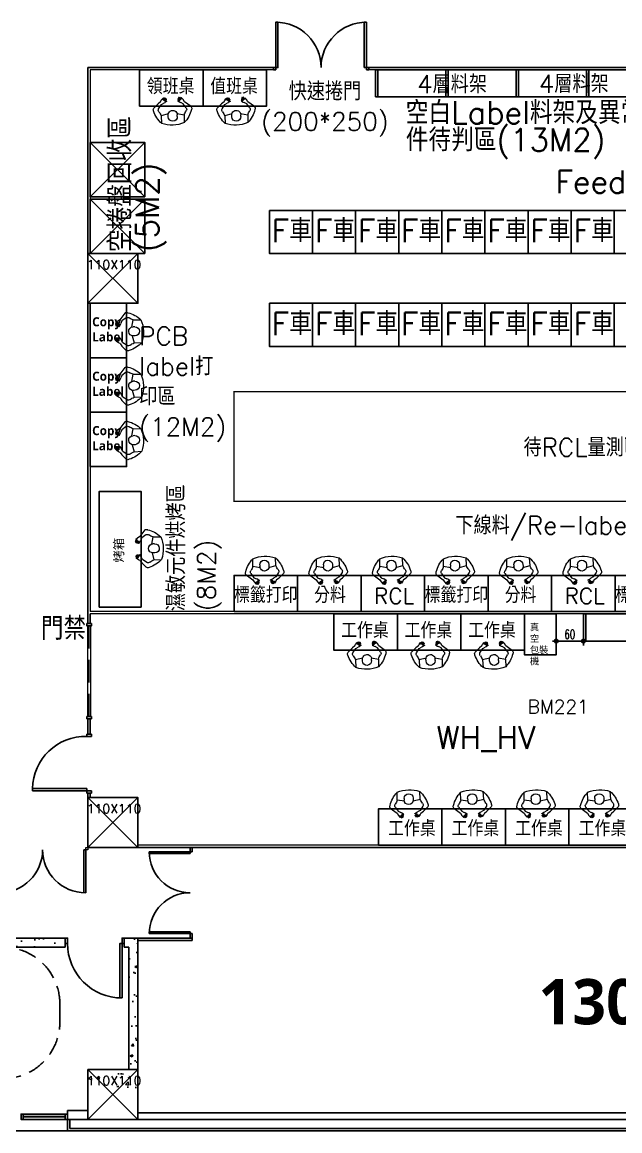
# Model space of a CAD drawing. Extents: x -80 to 56020, y 18240 to 42185.
# Drawn here: x 7800 to 9117, y 18920 to 21365 of the extents above; entities that cross this region are included whole.
import ezdxf
from ezdxf.enums import TextEntityAlignment as Align

# ---------------------------------------------------------------- set-up
doc = ezdxf.new("R2010")
doc.units = 0
doc.header["$LTSCALE"] = 200
for name, pattern in [('1', [0.375, 0.25, -0.125]), ('HIDDEN', [0.3, 0.2, -0.1]), ('XFAB-L20$0$HIDDEN', [0.3, 0.2, -0.1])]:
    doc.linetypes.add(name, pattern=pattern)
for name, color, linetype in [('003线体&大型设备', 7, 'Continuous'), ('SMT Line', 5, 'Continuous'), ('XFAB-L20$0$4', 4, 'Continuous'), ('XFAB-L20$0$BEAM', 5, 'Continuous'), ('XFAB-L20$0$COL', 1, 'Continuous'), ('XFAB-L20$0$DOR', 4, 'Continuous'), ('XFAB-L20$0$Hatch-RC', 8, 'Continuous'), ('XFAB-L20$0$HID', 5, 'XFAB-L20$0$HIDDEN'), ('XFAB-L20$0$RCW', 1, 'Continuous'), ('XFAB-L20$0$WALL-C', 6, 'Continuous'), ('XFAB-L20$0$WALL-P', 3, 'Continuous'), ('XFAB-L20$0$WIN', 12, 'Continuous'), ('XFAB-L20$0$WIN-S', 4, 'Continuous'), ('新設門', 3, '00160'), ('緯穎新設隔間', 151, 'Continuous'), ('緯穎生產設備', 7, 'Continuous')]:
    doc.layers.add(name, color=color, linetype=linetype)
doc.layers.add('2', color=2, linetype='Continuous', lineweight=9)
doc.styles.add('C1', font='SIMPLEX.shx', dxfattribs={"bigfont": 'CHINESET.shx'})
doc.styles.add('CCAD', font='TXT', dxfattribs={"bigfont": 'CCAD'})
doc.styles.add('DIM', font='simplex.shx', dxfattribs={"bigfont": 'chineset.shx'})
doc.styles.add('SIMPLEX', font='SIMPLEX.shx', dxfattribs={"width": 0.7})
doc.styles.add('XFAB-L20$0$CHINA', font='simplex.shx', dxfattribs={"width": 0.75, "bigfont": 'chineset.shx'})
doc.linetypes.add('00160', pattern='A,0.05,[5,Hcad2000.shx,S=1,R=0,X=0,Y=-0.5],1.45', length=1.5)
doc.dimstyles.new('CIRM', dxfattribs={"dimtxt": 20, "dimasz": 8, "dimexe": 10, "dimexo": 0, "dimgap": 5, "dimtad": 1, "dimdsep": 46, "dimtxsty": 'SIMPLEX', "dimblk": 'CIR', "dimcen": 10, "dimdle": 10, "dimclrt": 2, "dimazin": 0, "dimtfac": 1, "dimtix": 1, "dimtmove": 2, "dimatfit": 3, "dimldrblk": 'CIR', "dimfxl": 1, "dimtolj": 1, "dimarcsym": 0})

# ---------------------------------------------------------------- blocks, each defined once
blk = doc.blocks.new('XFAB-L20$0$C-110x110')
at = {"layer": 'Defpoints'}
for p, q in [((55, -55), (-55, 55)), ((-55, -55), (55, 55))]:
    blk.add_line(p, q, dxfattribs=at)
at = {"layer": 'XFAB-L20$0$COL'}
blk.add_lwpolyline([(-55, 55), (55, 55), (55, -55), (-55, -55)], close=True, dxfattribs=at)
at = {"layer": 'Defpoints', "style": 'XFAB-L20$0$CHINA'}
blk.add_text('110X110', height=20, dxfattribs=at).set_placement((-57.4, 30.5), align=Align.MIDDLE_LEFT)
blk = doc.blocks.new('XFAB-L20$0$door')
at = {"layer": 'XFAB-L20$0$DOR'}
blk.add_lwpolyline([(0, 1), (0.04, 1), (0.04, 0), (0, 0)], close=True, dxfattribs=at)
blk.add_arc((0, 0), 1, 0, 90, dxfattribs=at)
blk = doc.blocks.new('DO2D_2')
for p, q in [((-0.5, 0), (-0.5, 0.5)), ((-0.48, 0), (-0.48, 0.5)), ((0.48, 0), (0.48, 0.5)), ((0.5, 0), (0.5, 0.5)), ((-0.5, 0), (-0.48, 0)), ((0.5, 0), (0.48, 0))]:
    blk.add_line(p, q)
for centre, start, end in [((-0.5, 0), 0, 90), ((0.5, 0), 90, 180)]:
    blk.add_arc(centre, 0.5, start, end)
blk = doc.blocks.new('MAN')
at = {"layer": '2', "color": 0}
for p, q in [((60858.6, -155354.4, 0), (60870, -155368.7, 0)), ((60840.9, -155370.2, 0), (60823.9, -155370.6, 0)), ((60844.3, -155385.9, 0), (60840.9, -155370.2, 0)), ((60856.4, -155365, 0), (60865.7, -155371.6, 0)), ((60865.7, -155371.6, 0), (60868.6, -155376.9, 0)), ((60869.4, -155379, 0), (60868.6, -155376.9, 0)), ((60871.9, -155383.1, 0), (60869.5, -155379, 0)), ((60870, -155368.7, 0), (60875, -155371.5, 0)), ((60872.5, -155379.5, 0), (60873.6, -155382.6, 0)), ((60876.1, -155382.8, 0), (60872.6, -155379.1, 0)), ((60873.9, -155377.6, 0), (60877.1, -155381.8, 0)), ((60878.4, -155381.8, 0), (60874, -155377.4, 0)), ((60875, -155371.5, 0), (60879.1, -155374.9, 0)), ((60879.3, -155379.1, 0), (60875.1, -155376.2, 0)), ((60875.1, -155376.2, 0), (60879.5, -155380.9, 0)), ((60875.9, -155374.1, 0), (60875.7, -155374.4, 0)), ((60875.7, -155374.4, 0), (60879.9, -155377.8, 0)), ((60879, -155375.5, 0), (60875.9, -155374.1, 0)), ((60879.8, -155379.2, 0), (60878.6, -155378.7, 0)), ((60879.1, -155374.9, 0), (60879.1, -155375.6, 0)), ((60879.1, -155375.6, 0), (60879.1, -155375.6, 0)), ((60880.4, -155378.8, 0), (60879.8, -155379.2, 0)), ((60879.9, -155377.5, 0), (60880.4, -155378.8, 0)), ((60837.9, -155385.6, 0), (60841.8, -155385.6, 0)), ((60872.3, -155383.2, 0), (60871.8, -155383.1, 0)), ((60873.6, -155382.6, 0), (60872.3, -155383.4, 0)), ((60876.9, -155382.7, 0), (60876.1, -155382.8, 0)), ((60877.1, -155381.8, 0), (60876.9, -155382.7, 0)), ((60879.4, -155381.6, 0), (60878.8, -155381.8, 0)), ((60879.5, -155380.9, 0), (60879.4, -155381.6, 0)), ((60840.9, -155421, 0), (60823.9, -155420.6, 0)), ((60837.9, -155405.6, 0), (60841.8, -155405.6, 0)), ((60844.3, -155405.3, 0), (60840.9, -155421, 0)), ((60856.4, -155426.2, 0), (60865.7, -155419.6, 0)), ((60858.6, -155436.8, 0), (60867.7, -155426.9, 0)), ((60865.7, -155419.6, 0), (60868.6, -155414.3, 0)), ((60871.6, -155421.3, 0), (60867.7, -155426.9, 0)), ((60869.4, -155412.2, 0), (60868.6, -155414.3, 0)), ((60871.9, -155408.1, 0), (60869.5, -155412.2, 0)), ((60871.6, -155421.3, 0), (60875, -155419.7, 0)), ((60872.3, -155408, 0), (60871.8, -155408.1, 0)), ((60873.6, -155408.6, 0), (60872.3, -155407.8, 0)), ((60872.5, -155411.8, 0), (60873.6, -155408.6, 0)), ((60876.1, -155408.4, 0), (60872.6, -155412.1, 0)), ((60873.9, -155413.6, 0), (60877.1, -155409.5, 0)), ((60878.4, -155409.4, 0), (60874, -155413.8, 0)), ((60875, -155419.7, 0), (60879.1, -155416.3, 0)), ((60875.1, -155415.1, 0), (60879.5, -155410.3, 0)), ((60879.3, -155412.1, 0), (60875.1, -155415.1, 0)), ((60875.7, -155416.8, 0), (60879.9, -155413.4, 0)), ((60875.9, -155417.1, 0), (60875.7, -155416.8, 0)), ((60879, -155415.7, 0), (60875.9, -155417.1, 0)), ((60876.9, -155408.5, 0), (60876.1, -155408.4, 0)), ((60877.1, -155409.5, 0), (60876.9, -155408.5, 0)), ((60879.8, -155412, 0), (60878.6, -155412.5, 0)), ((60879.4, -155409.6, 0), (60878.8, -155409.4, 0)), ((60879.1, -155415.7, 0), (60879.1, -155415.7, 0)), ((60879.1, -155416.3, 0), (60879.1, -155415.7, 0)), ((60879.5, -155410.3, 0), (60879.4, -155409.6, 0)), ((60880.4, -155412.4, 0), (60879.8, -155412, 0)), ((60879.9, -155413.7, 0), (60880.4, -155412.4, 0))]:
    blk.add_line(p, q, dxfattribs=at)
for centre, radius, start, end in [((60868.2, -155413.2, 0), 61.4, 105.1858, 136.0975), ((60854.9, -155359.2, 0), 6, 52.8107, 118.216), ((60887.7, -155395.6, 0), 68.5, 158.5887, 201.4113), ((60832.3, -155342.5, 0), 29, 287.1051, 307.0444), ((60853.6, -155370.3, 0), 6, 61.666, 128.6143), ((60837.9, -155395.6, 0), 10, 90, 270), ((60841.8, -155395.6, 0), 10, 270, 90), ((60868.2, -155378, 0), 61.4, 223.9025, 254.8142), ((60832.3, -155448.7, 0), 29, 52.9556, 72.8949), ((60853.6, -155420.9, 0), 6, 231.3857, 298.334), ((60854.9, -155432, 0), 6, 241.784, 307.1893)]:
    blk.add_arc(centre, radius, start, end, dxfattribs=at)
blk = doc.blocks.new('CIR')
at = {"color": 0}
blk.add_line((1, 0), (-1, 0), dxfattribs=at)
at = {"color": 3}
blk.add_circle((0, 0), 0.5, dxfattribs=at)
blk = doc.blocks.new('*D242')
at = {"layer": 'Defpoints', "color": 0, "transparency": 16777216}
for p in [(8977, 20030), (9037, 20030), (8977, 20000)]:
    blk.add_point(p, dxfattribs=at)
at = {"layer": '緯穎生產設備', "color": 0, "lineweight": -2, "transparency": 16777216}
for p, q in [((8977, 20030), (8977, 19990)), ((9037, 20030), (9037, 19990)), ((9029, 20000), (8985, 20000))]:
    blk.add_line(p, q, dxfattribs=at)
at = {"layer": '緯穎生產設備', "color": 0, "lineweight": -2, "transparency": 16777216, "xscale": 8, "yscale": 8, "zscale": 8, "rotation": 180}
blk.add_blockref('CIR', (8977, 20000), dxfattribs=at)
at = {"layer": '緯穎生產設備', "color": 0, "lineweight": -2, "transparency": 16777216, "xscale": 8, "yscale": 8, "zscale": 8}
blk.add_blockref('CIR', (9037, 20000), dxfattribs=at)
at = {"layer": '緯穎生產設備', "color": 2, "transparency": 16777216, "insert": (9007, 20015), "char_height": 20, "attachment_point": 5, "style": 'SIMPLEX'}
blk.add_mtext('\\A1;60', dxfattribs=at)

msp = doc.modelspace()

# ---------------------------------------------------------------- hatches: boundary and pattern name
at = {"layer": 'XFAB-L20$0$Hatch-RC'}
h = msp.add_hatch(dxfattribs=at)
h.set_pattern_fill('AR-CONC', color=256, scale=0.3, style=0)
h.set_pattern_definition([(50, (7318, 18945), (54.6554, -4.7817), [5.715, -62.865]), (355, (7318, 18945), (-10.573, 57.317), [4.572, -50.292]), (100.451, (7322.555, 18944.6), (44.0828, 52.535), [4.857, -53.427]), (46.184, (7318, 18960.24), (81.3237, -12.6127), [8.5725, -94.2975]), (96.636, (7324.78, 18959.19), (71.221, 74.228), [7.2855, -80.1405]), (351.184, (7318, 18960.24), (71.221, 74.2275), [6.858, -75.438]), (21, (7325.62, 18956.43), (45.4845, -30.6797), [5.715, -62.865]), (326, (7325.62, 18956.43), (18.5406, 55.2564), [4.572, -50.292]), (71.4514, (7329.41, 18953.873), (64.025, 24.577), [4.857, -53.427]), (37.5, (7318, 18945), (0.9266, 25.3665), [0, -49.6824, 0, -51.054, 0, -50.4825]), (7.5, (7318, 18945), (20.0459, 30.0542), [0, -29.1084, 0, -48.5394, 0, -19.2405]), (327.5, (7301.007, 18945), (40.6772, -1.7186), [0, -19.05, 0, -59.436, 0, -78.867]), (317.5, (7293.387, 18945), (44.4388, 7.628), [0, -24.765, 0, -39.4716, 0, -56.007])])
h.paths.add_polyline_path([(7774.716, 19035), (7338, 19035), (7338, 19325), (7895, 19325), (7895, 19345), (7318, 19345), (7318, 19015), (7754.716, 19015), (7754.716, 19000), (7774.716, 19000)])
h.paths.add_polyline_path([(8055, 19345), (8025, 19345), (8025, 19325), (8035, 19325), (8035, 19055), (8055, 19055)])
h.paths.add_polyline_path([(7754.716, 18957), (7774.716, 18957), (7774.716, 19000), (7754.716, 19000)])
h = msp.add_hatch(dxfattribs=at)
h.set_pattern_fill('AR-CONC', color=256, scale=0.3, style=0)
h.set_pattern_definition([(50, (7875, 18945), (54.655, -4.782), [5.715, -62.865]), (355, (7875, 18945), (-10.573, 57.317), [4.572, -50.292]), (100.45, (7879.555, 18944.6), (44.083, 52.535), [4.857, -53.427]), (46.184, (7875, 18960.24), (81.324, -12.613), [8.572, -94.297]), (96.636, (7881.78, 18959.19), (71.22, 74.228), [7.285, -80.14]), (351.184, (7875, 18960.24), (71.22, 74.228), [6.858, -75.438]), (21, (7882.62, 18956.43), (45.484, -30.68), [5.715, -62.865]), (326, (7882.62, 18956.43), (18.54, 55.256), [4.572, -50.292]), (71.45, (7886.41, 18953.873), (64.025, 24.577), [4.857, -53.427]), (37.5, (7875, 18945), (0.9266, 25.3665), [0, -49.6824, 0, -51.054, 0, -50.4825]), (7.5, (7875, 18945), (20.046, 30.054), [0, -29.1084, 0, -48.5394, 0, -19.2405]), (327.5, (7858.007, 18945), (40.6772, -1.7186), [0, -19.05, 0, -59.436, 0, -78.867]), (317.5, (7850.387, 18945), (44.439, 7.628), [0, -24.765, 0, -39.4716, 0, -56.007])])
h.paths.add_polyline_path([(7937.645, 19015.507), (8060.026, 19015.507), (8060.026, 19045.507), (7937.645, 19045.507)])

# ---------------------------------------------------------------- linework, layer by layer
at = {"layer": '003线体&大型设备', "color": 4}
for points in [[(9036.996, 20000), (9041.996, 20000), (9041.996, 20060), (9036.996, 20060)], [(9041.996, 20000), (9191.996, 20000), (9191.996, 20060), (9041.996, 20060)]]:
    msp.add_lwpolyline(points, close=True, dxfattribs=at)
at = {"layer": 'XFAB-L20$0$4'}
for p, q in [((7895, 18951.5), (7802.5, 18951.5)), ((7895, 18950.5), (7802.5, 18950.5))]:
    msp.add_line(p, q, dxfattribs=at)
at = {"layer": 'XFAB-L20$0$BEAM'}
msp.add_line((6900, 18920), (7905, 18920), dxfattribs=at)
at = {"layer": 'XFAB-L20$0$DOR'}
for points in [[(7952.5, 20038.5), (7952.5, 20033.5), (7942.5, 20033.5), (7942.5, 20038.5)], [(7942.5, 19828.5), (7942.5, 19833.5), (7952.5, 19833.5), (7952.5, 19828.5)], [(7895, 19345), (7900, 19345), (7900, 19333), (7895, 19333)], [(8025, 19345), (8020, 19345), (8020, 19333), (8025, 19333)]]:
    msp.add_lwpolyline(points, dxfattribs=at)
at = {"layer": 'XFAB-L20$0$HID'}
msp.add_lwpolyline([(7758, 19325, -0.41421356), (7883, 19200), (7883, 19160, -0.41421356), (7758, 19035, -0.41421356)], format="xyb", dxfattribs=at)
at = {"layer": 'XFAB-L20$0$RCW'}
for p, q in [((7895, 19345), (7318, 19345)), ((7895, 19345), (7895, 19325)), ((8025, 19345), (8025, 19325)), ((8055, 19345), (8025, 19345)), ((8055, 19345), (8055, 19055)), ((7895, 19325), (7338, 19325)), ((8035, 19325), (8025, 19325)), ((8035, 19055), (8035, 19325)), ((7900, 18965), (7900, 18945)), ((7900, 18965), (7945, 18965)), ((7900, 18945), (7945, 18945))]:
    msp.add_line(p, q, dxfattribs=at)
at = {"layer": 'XFAB-L20$0$WALL-C'}
for p, q in [((7900, 18945), (7900, 18920)), ((7905, 18945), (7905, 18925)), ((10475, 18925), (7905, 18925)), ((10480, 18920), (7900, 18920))]:
    msp.add_line(p, q, dxfattribs=at)
at = {"layer": 'XFAB-L20$0$WALL-P'}
for p, q in [((9145, 18960), (8055, 18960)), ((9145, 18945), (8055, 18945))]:
    msp.add_line(p, q, dxfattribs=at)
at = {"layer": 'XFAB-L20$0$WIN', "linetype": 'ByBlock'}
for p, q in [((7802.5, 18957), (7895, 18957)), ((7802.5, 18945), (7895, 18945))]:
    msp.add_line(p, q, dxfattribs=at)
at = {"layer": 'XFAB-L20$0$WIN-S'}
for points in [[(7802.5, 18945), (7797.5, 18945), (7797.5, 18957), (7802.5, 18957)], [(7900, 18945), (7895, 18945), (7895, 18957), (7900, 18957)]]:
    msp.add_lwpolyline(points, close=True, dxfattribs=at)
at = {"layer": '新設門', "linetype": 'ByBlock', "lineweight": 20}
msp.add_lwpolyline([(7943.797, 20033.5), (7943.797, 19833.5), (7951.203, 19833.5), (7951.203, 20033.5)], close=True, dxfattribs=at)
at = {"layer": '新設門', "linetype": '1', "lineweight": 20}
msp.add_lwpolyline([(7947.5, 19833.5), (7947.5, 20033.5)], dxfattribs=at)
at = {"layer": '緯穎新設隔間', "color": 143, "true_color": 0x7aafdf}
for p, q in [((7945, 20058.5), (7945, 21265)), ((7945, 21265), (8353.717, 21265)), ((8563.717, 21265), (9985, 21265)), ((10440, 19545), (8055, 19545))]:
    msp.add_line(p, q, dxfattribs=at)
at = {"layer": '緯穎新設隔間'}
for p, q in [((8353.717, 21260), (8353.717, 21265)), ((8558.717, 21260), (8558.717, 21265)), ((7945, 20048.5), (7945, 20058.5)), ((7945, 20058.5), (7945, 20038.5)), ((7950, 20060), (7950, 20038.5)), ((7950, 20048.5), (7950, 20058.5)), ((7942.5, 20038.5), (7952.5, 20038.5)), ((7942.5, 19828.5), (7952.5, 19828.5)), ((7945, 19828.5), (7945, 19795)), ((7950, 19828.5), (7950, 19795)), ((7942.5, 19790), (7942.5, 19795)), ((7942.5, 19795), (7952.5, 19795)), ((7952.5, 19790), (7942.5, 19790)), ((7945, 19795), (7950, 19795)), ((7952.5, 19795), (7952.5, 19790)), ((7942.5, 19675), (7822.5, 19675)), ((7822.5, 19675), (7822.5, 19670)), ((7822.5, 19670), (7942.5, 19670)), ((7942.5, 19670), (7942.5, 19675)), ((7952.5, 19670), (7942.5, 19670)), ((7942.5, 19670), (7942.5, 19665)), ((7942.5, 19665), (7952.5, 19665)), ((7945, 19665), (7950, 19665)), ((7945, 19665), (7950, 19665)), ((7945, 19655), (7945, 19665)), ((7945, 19665), (7950, 19665)), ((7950, 19655), (7950, 19665)), ((7952.5, 19665), (7952.5, 19670)), ((7945, 19655), (7950, 19655)), ((7945, 19655), (7950, 19655)), ((8170, 19535), (8080, 19535)), ((8080, 19531.4), (8170, 19531.4)), ((8170, 19531.4), (8170, 19535)), ((8055, 19345), (8175, 19345)), ((8055, 19345), (8055, 19340)), ((8175, 19340), (8055, 19340)), ((8080, 19358.6), (8170, 19358.6)), ((8170, 19355), (8080, 19355)), ((8170, 19358.6), (8170, 19355)), ((8170, 19351.761), (8170, 19345)), ((8175, 19345), (8170, 19345)), ((8175, 19345), (8175, 19340))]:
    msp.add_line(p, q, dxfattribs=at)
at = {"layer": '緯穎新設隔間', "linetype": 'ByBlock'}
for p, q in [((8170, 19535), (8170, 19545)), ((8175, 19545), (8175, 19535)), ((8175, 19535), (8170, 19535)), ((8175, 19355), (8170, 19355)), ((8170, 19355), (8170, 19351.761)), ((8175, 19350), (8175, 19355))]:
    msp.add_line(p, q, dxfattribs=at)
at = {"layer": '緯穎新設隔間', "linetype": 'Continuous'}
msp.add_line((8175, 19345), (8175, 19351.761), dxfattribs=at)
at = {"layer": '緯穎新設隔間'}
for points in [[(8358.717, 21265), (8358.717, 21365), (8363.717, 21365), (8363.717, 21265)], [(8553.717, 21265), (8553.717, 21365), (8558.717, 21365), (8558.717, 21265)]]:
    msp.add_lwpolyline(points, close=True, dxfattribs=at)
at = {"layer": '緯穎新設隔間', "lineweight": 20}
for points in [[(7950, 21260), (7950, 20855)], [(8353.717, 21260), (7950, 21260)], [(9985, 21260), (8563.717, 21260)], [(7950, 20745), (7950, 20065)], [(10440, 20065), (7950, 20065)], [(10440, 20060), (7950, 20060)], [(9145, 19550), (8055, 19550)]]:
    msp.add_lwpolyline(points, dxfattribs=at)
at = {"layer": '緯穎新設隔間'}
for points in [[(8353.717, 21260), (8358.717, 21260), (8358.717, 21265), (8353.717, 21265)], [(8558.717, 21260), (8563.717, 21260), (8563.717, 21265), (8558.717, 21265)]]:
    msp.add_lwpolyline(points, dxfattribs=at)
at = {"layer": '緯穎新設隔間', "linetype": 'ByBlock', "lineweight": 20}
msp.add_lwpolyline([(7940, 19540), (7940, 19545), (7945, 19545), (7945, 19540), (7940, 19540)], dxfattribs=at)
at = {"layer": '緯穎新設隔間'}
for centre, radius, start, end in [((8358.717, 21265), 100, 0, 90), ((8558.717, 21265), 100, 90, 180), ((7940, 19672.5), 117.527, 88.781125, 178.781125), ((8170, 19535), 90, 180, 270), ((8170, 19355), 90, 90, 180)]:
    msp.add_arc(centre, radius, start, end, dxfattribs=at)
at = {"layer": '緯穎生產設備'}
for p, q in [((7950, 20980), (8070, 21100)), ((8070, 20980), (7950, 21100)), ((7950, 20855), (8070, 20975)), ((8070, 20855), (7950, 20975))]:
    msp.add_line(p, q, dxfattribs=at)
for points in [[(8198.717, 21260), (8058.717, 21260), (8058.717, 21180), (8198.717, 21180)], [(8338.717, 21260), (8198.717, 21260), (8198.717, 21180), (8338.717, 21180)], [(7950, 20745), (7950, 20625), (8030, 20625), (8030, 20745)], [(7950, 20625), (7950, 20505), (8030, 20505), (8030, 20625)], [(7950, 20505), (7950, 20385), (8030, 20385), (8030, 20505)], [(8062, 20075), (8062, 20330), (7970, 20330), (7970, 20075)], [(8267, 20065), (8407, 20065), (8407, 20145), (8267, 20145)], [(8407, 20065), (8547, 20065), (8547, 20145), (8407, 20145)], [(8547, 20065), (8687, 20065), (8687, 20145), (8547, 20145)], [(8687, 20065), (8827, 20065), (8827, 20145), (8687, 20145)], [(8827, 20065), (8967, 20065), (8967, 20145), (8827, 20145)], [(8967, 20065), (9107, 20065), (9107, 20145), (8967, 20145)], [(9107, 20065), (9247, 20065), (9247, 20145), (9107, 20145)], [(8626.996, 20060), (8486.996, 20060), (8486.996, 19980), (8626.996, 19980)], [(8766.996, 20060), (8626.996, 20060), (8626.996, 19980), (8766.996, 19980)], [(8906.996, 20060), (8766.996, 20060), (8766.996, 19980), (8906.996, 19980)], [(8976.996, 20060), (8976.996, 19970), (8906.996, 19970), (8906.996, 20060)], [(8585, 19550), (8725, 19550), (8725, 19630), (8585, 19630)], [(8725, 19550), (8865, 19550), (8865, 19630), (8725, 19630)], [(8865, 19550), (9005, 19550), (9005, 19630), (8865, 19630)], [(9005, 19550), (9145, 19550), (9145, 19630), (9005, 19630)]]:
    msp.add_lwpolyline(points, close=True, dxfattribs=at)
at = {"layer": '緯穎生產設備', "color": 4}
for points in [[(8578.717, 21200), (8583.717, 21200), (8583.717, 21260), (8578.717, 21260)], [(8583.717, 21200), (8733.717, 21200), (8733.717, 21260), (8583.717, 21260)], [(8733.717, 21200), (8738.717, 21200), (8738.717, 21260), (8733.717, 21260)], [(8738.717, 21200), (8888.717, 21200), (8888.717, 21260), (8738.717, 21260)], [(8888.717, 21200), (8893.717, 21200), (8893.717, 21260), (8888.717, 21260)], [(8888.717, 21200), (8893.717, 21200), (8893.717, 21260), (8888.717, 21260)], [(8893.717, 21200), (9043.717, 21200), (9043.717, 21260), (8893.717, 21260)], [(9043.717, 21200), (9048.717, 21200), (9048.717, 21260), (9043.717, 21260)], [(9048.717, 21200), (9198.717, 21200), (9198.717, 21260), (9048.717, 21260)]]:
    msp.add_lwpolyline(points, close=True, dxfattribs=at)
at = {"layer": '緯穎生產設備', "color": 5}
for points in [[(7950, 20980), (7950, 21100), (8070, 21100), (8070, 20980)], [(7950, 20855), (7950, 20975), (8070, 20975), (8070, 20855)]]:
    msp.add_lwpolyline(points, close=True, dxfattribs=at)
at = {"layer": '緯穎生產設備', "color": 215, "true_color": 0xa953a0}
for points in [[(8345, 20950), (8440, 20950), (8440, 20855), (8345, 20855)], [(8440, 20950), (8535, 20950), (8535, 20855), (8440, 20855)], [(8535, 20950), (8630, 20950), (8630, 20855), (8535, 20855)], [(8630, 20950), (8725, 20950), (8725, 20855), (8630, 20855)], [(8725, 20950), (8820, 20950), (8820, 20855), (8725, 20855)], [(8820, 20950), (8915, 20950), (8915, 20855), (8820, 20855)], [(8915, 20950), (9010, 20950), (9010, 20855), (8915, 20855)], [(9010, 20950), (9105, 20950), (9105, 20855), (9010, 20855)], [(9105, 20950), (9200, 20950), (9200, 20855), (9105, 20855)], [(8345, 20745), (8440, 20745), (8440, 20650), (8345, 20650)], [(8440, 20745), (8535, 20745), (8535, 20650), (8440, 20650)], [(8535, 20745), (8630, 20745), (8630, 20650), (8535, 20650)], [(8630, 20745), (8725, 20745), (8725, 20650), (8630, 20650)], [(8725, 20745), (8820, 20745), (8820, 20650), (8725, 20650)], [(8820, 20745), (8915, 20745), (8915, 20650), (8820, 20650)], [(8915, 20745), (9010, 20745), (9010, 20650), (8915, 20650)], [(9010, 20745), (9105, 20745), (9105, 20650), (9010, 20650)], [(9105, 20745), (9200, 20745), (9200, 20650), (9105, 20650)]]:
    msp.add_lwpolyline(points, close=True, dxfattribs=at)
at = {"layer": '緯穎生產設備', "linetype": 'HIDDEN', "const_width": 3}
msp.add_lwpolyline([(8267, 20550), (10067, 20550), (10067, 20308), (8267, 20308)], close=True, dxfattribs=at)

# ---------------------------------------------------------------- block references
at = {"layer": 'XFAB-L20$0$COL'}
for p in [(8000, 20800), (8000, 20800), (8000, 19600), (8000, 19000)]:
    msp.add_blockref('XFAB-L20$0$C-110x110', p, dxfattribs=at)
at = {"layer": 'XFAB-L20$0$DOR', "xscale": 120, "yscale": 120, "zscale": 120, "rotation": 180}
msp.add_blockref('XFAB-L20$0$door', (8020, 19333), dxfattribs=at)
at = {"layer": '緯穎新設隔間', "linetype": 'ByBlock', "lineweight": 20, "xscale": 190, "yscale": 190, "zscale": 190, "rotation": 180}
msp.add_blockref('DO2D_2', (7845, 19540), dxfattribs=at)
at = {"layer": '緯穎生產設備', "color": 0, "linetype": 'ByBlock', "lineweight": 20, "xscale": -1}
for p, rotation in [((165644.432, -33969.137, 0), 272.0916699448607), ((165784.432, -33969.137, 0), 272.0916699448607), ((63174.285, 178195.674, 0), 2.091669944860657), ((63174.285, 178075.674, 0), 2.091669944860657), ((63174.285, 177955.674, 0), 2.091669944860657), ((63217.93, 177717.216, 0), 2.091669944860577), ((-149178.715, 75294.137, 0), 92.09166994486064), ((-149038.715, 75294.137, 0), 92.09166994486064), ((-148898.715, 75294.137, 0), 92.09166994486064), ((-148758.715, 75294.137, 0), 92.09166994486064), ((-148618.715, 75294.137, 0), 92.09166994486064), ((-148478.715, 75294.137, 0), 92.09166994486064), ((166072.711, -35169.137, 0), 272.0916699448607), ((166212.711, -35169.137, 0), 272.0916699448607), ((166352.711, -35169.137, 0), 272.0916699448607), ((-148860.715, 74779.137, 0), 92.09166994486064), ((-148720.715, 74779.137, 0), 92.09166994486064), ((-148580.715, 74779.137, 0), 92.09166994486064), ((-148440.715, 74779.137, 0), 92.09166994486064)]:
    msp.add_blockref('MAN', p, dxfattribs=dict(at, rotation=rotation))

# ---------------------------------------------------------------- texts
at = {"color": 3, "attachment_point": 1, "style": 'DIM'}
for s, width, heights, insert, char_height in [('\\pxqc;{\\C6;快速捲門\\P(200*250)}', 350.82918, [170.755], (8291.971, 21232.559), 40), ('WH_HV', 297.5, [53.112], (8713, 19812.262), 50)]:
    msp.add_mtext_dynamic_manual_height_columns(s, width=width, gutter_width=189.286, heights=heights, dxfattribs=dict(at, insert=insert, char_height=char_height))
at = {"color": 2, "true_color": 0xf1eb1f, "insert": (8645.441, 21190.464), "char_height": 50, "attachment_point": 1, "line_spacing_factor": 0.72, "style": 'DIM'}
msp.add_mtext_dynamic_manual_height_columns('空白Label料架及異常料件待判區(13M2)', width=581.04038, gutter_width=150, heights=[139.577], dxfattribs=at)
at = {"color": 2, "true_color": 0xf1eb1f, "insert": (7990.837, 20857.886), "char_height": 50, "attachment_point": 1, "rotation": 90, "line_spacing_factor": 0.72, "style": 'DIM'}
msp.add_mtext_dynamic_manual_height_columns('空捲盤回收區(5M2)', width=326.98699, gutter_width=150, heights=[164.596], dxfattribs=at)
at = {"color": 2, "true_color": 0xf1eb1f, "attachment_point": 1, "style": 'DIM'}
for s, width, heights, insert, char_height in [('{\\C3;Feeder下料區}', 416.63095, [37.806], (8975.472, 21037.673), 50), ('PCB label打印區(12M2)', 196.78029, [265.864], (8057.941, 20692.818), 40), ('待RCL量測區(43.5M2)', 534.40975, [70.227], (8904.949, 20447.407), 40), ('下線料/Re-label作業區(43.5M2)', 837.59965, [61.046], (8754.764, 20275.411), 40)]:
    msp.add_mtext_dynamic_manual_height_columns(s, width=width, gutter_width=150, heights=heights, dxfattribs=dict(at, insert=insert, char_height=char_height))
at = {"color": 2, "true_color": 0xf1eb1f, "insert": (8119.441, 20066), "char_height": 40, "attachment_point": 1, "rotation": 90, "style": 'DIM'}
msp.add_mtext_dynamic_manual_height_columns('濕敏元件烘烤區(8M2)', width=289.2655, gutter_width=150, heights=[149.15], dxfattribs=at)
at = {"insert": (8937.92, 19254.788), "char_height": 100, "attachment_point": 1, "style": 'C1'}
msp.add_mtext_dynamic_manual_height_columns('{\\fMicrosoft JhengHei|b1|i0|c136|p34;\\C61;\\c10088173;130.6M2}', width=594.1093, gutter_width=1069.173, heights=[160.238], dxfattribs=at)
at = {"layer": 'SMT Line', "color": 4, "lineweight": 25, "insert": (9048.888, 19870.42, 29.203), "char_height": 30, "attachment_point": 3, "style": 'CCAD'}
msp.add_mtext('{\\C1;BM221}', dxfattribs=at)
at = {"layer": '緯穎新設隔間', "insert": (7841.062, 20052.71), "char_height": 50, "attachment_point": 1, "style": 'DIM'}
msp.add_mtext_dynamic_manual_height_columns('{\\C3;門禁}', width=115.06919, gutter_width=150, heights=[57.032], dxfattribs=at)
at = {"layer": '緯穎生產設備', "attachment_point": 1, "style": 'C1'}
for s, width, heights, insert, char_height in [('4層料架', 173.49304, [64.909], (8670.282, 21248.126), 40), ('4層料架', 173.49304, [64.909], (8938.549, 21249.116), 40), ('領班桌', 106.85926, [0], (8074.585, 21241.077), 35), ('值班桌', 106.85926, [0], (8214.585, 21241.077), 35), ('\\pxr1.81401;{\\fMicrosoft JhengHei|b1|i0|c136|p34;\\H0.66667x;Copy Label}', 79.58832, [0], (7954.157, 20714.25, 0), 30), ('\\pxr1.81401;{\\fMicrosoft JhengHei|b1|i0|c136|p34;\\H0.66667x;Copy Label}', 79.58832, [0], (7954.157, 20594.25, 0), 30), ('\\pxr1.81401;{\\fMicrosoft JhengHei|b1|i0|c136|p34;\\H0.66667x;Copy Label}', 79.58832, [0], (7954.157, 20474.25, 0), 30), ('標籤打印', 149.31694, [30.539], (8267, 20119.218), 35), ('分料', 106.85926, [0], (8443.405, 20119.063), 35), ('標籤打印', 149.31694, [30.539], (8687, 20119.218), 35), ('分料', 106.85926, [0], (8863.405, 20119.063), 35), ('標籤打印', 149.31694, [30.539], (9107, 20119.218), 35), ('RCL', 106.85926, [0], (8575.571, 20117.044), 35), ('RCL', 106.85926, [0], (8995.571, 20117.044), 35), ('工作桌', 106.85926, [0], (8502.864, 20041.077), 35), ('工作桌', 106.85926, [0], (8642.864, 20041.077), 35), ('工作桌', 106.85926, [0], (8782.864, 20041.077), 35), ('\\pxr2.81401;真空\\P\\pr1.81401;包裝機', 76.79766, [0], (8919.2, 20036.88), 15), ('工作桌', 106.85926, [0], (8606.415, 19604.063), 35), ('工作桌', 106.85926, [0], (8746.415, 19604.063), 35), ('工作桌', 106.85926, [0], (8886.415, 19604.063), 35), ('工作桌', 106.85926, [0], (9026.415, 19604.063), 35)]:
    msp.add_mtext_dynamic_manual_height_columns(s, width=width, gutter_width=1069.173, heights=heights, dxfattribs=dict(at, insert=insert, char_height=char_height))
at = {"layer": '緯穎生產設備', "color": 7, "true_color": 0xffffff, "char_height": 50, "attachment_point": 1, "style": 'DIM'}
for insert in [(8350.087, 20930.041), (8445.087, 20930.041), (8540.087, 20930.041), (8635.087, 20930.041), (8730.087, 20930.041), (8825.087, 20930.041), (8920.087, 20930.041), (9015.087, 20930.041), (8350.087, 20725.041), (8445.087, 20725.041), (8540.087, 20725.041), (8635.087, 20725.041), (8730.087, 20725.041), (8825.087, 20725.041), (8920.087, 20725.041), (9015.087, 20725.041)]:
    msp.add_mtext_dynamic_manual_height_columns('F車', width=98.65461, gutter_width=150, heights=[0], dxfattribs=dict(at, insert=insert))
at = {"layer": '緯穎生產設備', "insert": (8002.745, 20173.375), "char_height": 20, "attachment_point": 1, "rotation": 90, "style": 'C1'}
msp.add_mtext_dynamic_manual_height_columns('{\\fMicrosoft JhengHei|b0|i0|c136|p34;烤箱}', width=81.08078, gutter_width=1069.173, heights=[7.12], dxfattribs=at)

# ---------------------------------------------------------------- dimensions: what is measured, and where the dimension line sits
at = {"layer": '緯穎生產設備'}
dim = msp.add_linear_dim(base=(8976.996, 20000), p1=(9036.996, 20030), p2=(8976.996, 20030), dimstyle='CIRM', dxfattribs=at)
dim.commit()
dim.dimension.update_dxf_attribs({"geometry": '*D242', "text_midpoint": (9006.996, 20015)})

doc.saveas('drawing.dxf')
